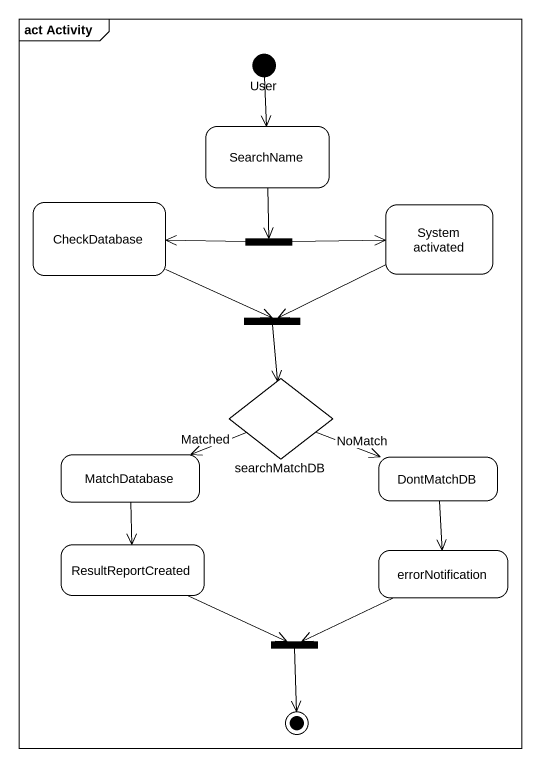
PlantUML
@startuml
mainframe act Activity
hide empty description
state User <<start>>
state SearchName
state CheckDatabase
state "System activated" as System_activated
state fork1 <<fork>>
state fork2 <<join>>
state searchMatchDB <<choice>>
state MatchDatabase
state DontMatchDB
state ResultReportCreated
state errorNotification
state fork3 <<join>>
User --> SearchName
SearchName --> fork1
CheckDatabase -right-> fork2
System_activated -left-> fork2
fork1 -left-> CheckDatabase
fork1 -right-> System_activated
fork2 --> searchMatchDB
searchMatchDB -left-> MatchDatabase : Matched
searchMatchDB -right-> DontMatchDB : NoMatch
MatchDatabase --> ResultReportCreated
DontMatchDB --> errorNotification
ResultReportCreated -right-> fork3
errorNotification -left-> fork3
fork3 --> [*]
@enduml
